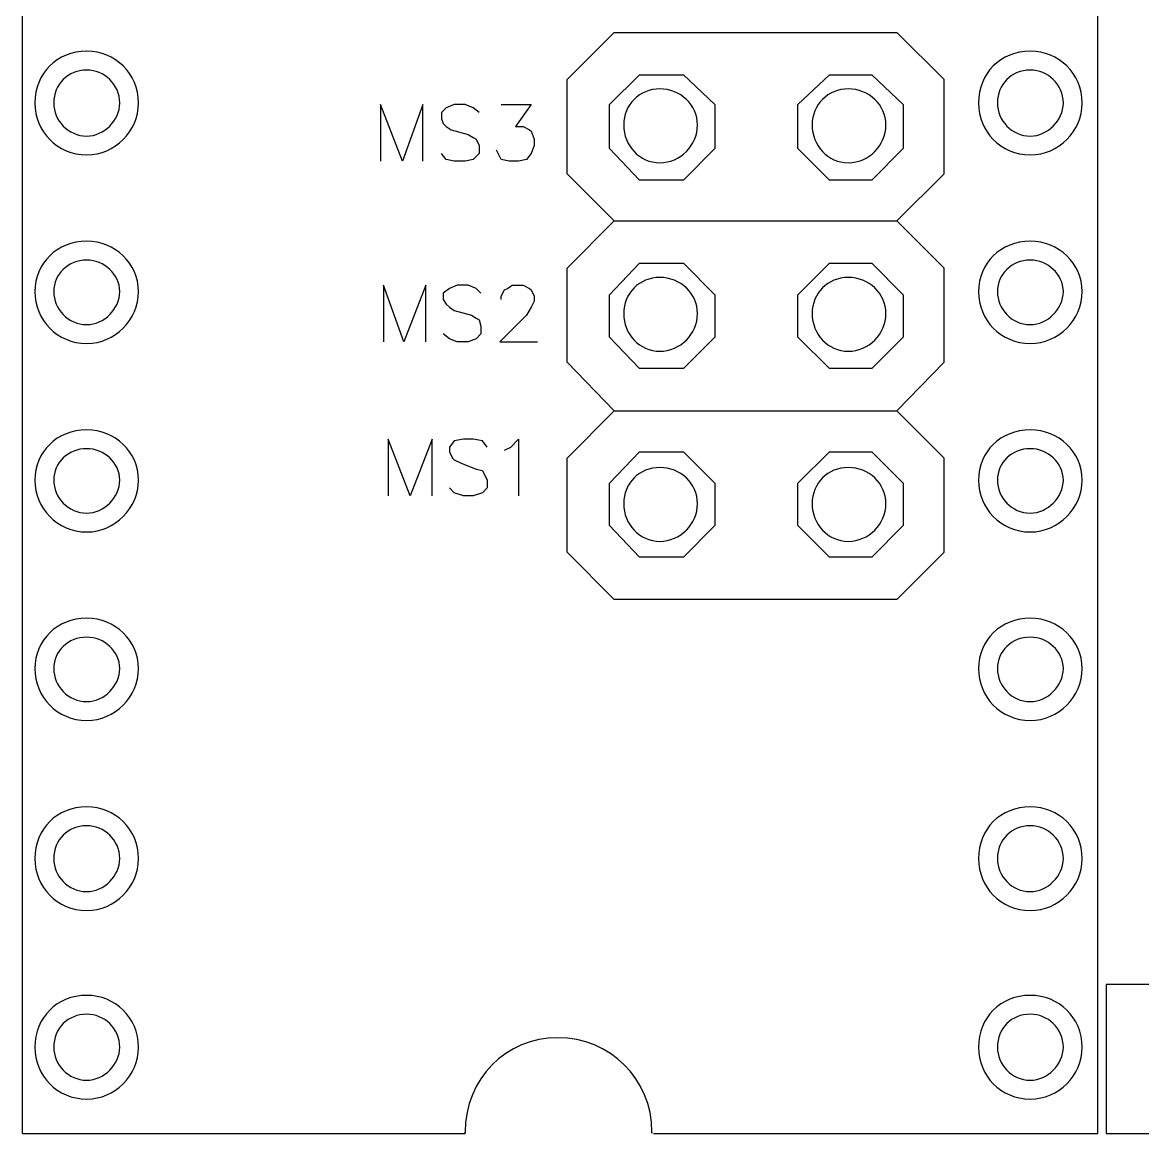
# Model space of a CAD drawing. Header units: inches. Extents: x 216.19 to 218.37, y 297.11 to 298.53.
# Drawn here: x 217.6018 to 217.8986, y 297.9389 to 298.2332 of the extents above; entities that cross this region are included whole.
import ezdxf

# ---------------------------------------------------------------- set-up
doc = ezdxf.new("R2010")
doc.units = ezdxf.units.IN
doc.layers.get('0').update_dxf_attribs({"linetype": 'CONTINUOUS'})
doc.layers.add('x3v1_1_wiring_diagram', color=7, linetype='CONTINUOUS')

# ---------------------------------------------------------------- blocks, each defined once
blk = doc.blocks.new('Azteeg')
at = {"layer": 'x3v1_1_wiring_diagram', "color": 7}
for points in [[(1.40874, 0.83044), (1.40874, 1.22568)], [(1.69374, 0.83044), (1.69374, 1.22568)], [(1.56559, 1.07216), (1.55311, 1.08464), (1.55311, 1.10961), (1.56559, 1.12209), (1.64048, 1.12209)], [(1.65297, 1.10961), (1.64048, 1.12209)], [(1.5839, 1.11085), (1.59222, 1.10295), (1.59222, 1.0913), (1.5839, 1.08298), (1.57225, 1.08298), (1.56435, 1.0913), (1.56435, 1.10295), (1.57225, 1.11085), (1.5839, 1.11085), (1.5839, 1.11085)], [(1.5839, 1.11085), (1.59222, 1.10295), (1.59222, 1.0913), (1.5839, 1.08298), (1.57225, 1.08298), (1.56435, 1.0913), (1.56435, 1.10295), (1.57225, 1.11085), (1.5839, 1.11085), (1.5839, 1.11085)], [(1.63383, 1.11085), (1.64215, 1.10295), (1.64215, 1.0913), (1.63383, 1.08298), (1.62259, 1.08298), (1.61427, 1.0913), (1.61427, 1.10295), (1.62259, 1.11085), (1.63383, 1.11085), (1.63383, 1.11085)], [(1.63383, 1.11085), (1.64215, 1.10295), (1.64215, 1.0913), (1.63383, 1.08298), (1.62259, 1.08298), (1.61427, 1.0913), (1.61427, 1.10295), (1.62259, 1.11085), (1.63383, 1.11085), (1.63383, 1.11085)], [(1.65297, 1.08464), (1.65297, 1.10961)], [(1.43953, 1.10336), (1.43953, 1.10336), (1.43953, 1.10336)], [(1.43953, 1.10336), (1.43953, 1.10336), (1.43953, 1.10336)], [(1.51484, 1.08797), (1.51484, 1.10295), (1.50943, 1.08797), (1.5036, 1.10295), (1.5036, 1.08797)], [(1.52982, 1.10087), (1.52815, 1.10212), (1.52607, 1.10295), (1.52316, 1.10295), (1.52108, 1.10212), (1.51983, 1.10087), (1.51983, 1.09921), (1.52025, 1.09796), (1.52108, 1.09712), (1.52233, 1.09629), (1.5269, 1.09504), (1.52815, 1.09421), (1.52898, 1.0938), (1.52982, 1.09213), (1.52982, 1.09005), (1.52815, 1.08839), (1.52607, 1.08797), (1.52316, 1.08797), (1.52108, 1.08839), (1.51983, 1.09005)], [(1.53564, 1.10295), (1.54354, 1.10295), (1.53938, 1.09712), (1.54147, 1.09712), (1.54313, 1.09629), (1.54354, 1.09588), (1.54438, 1.0938), (1.54438, 1.09213), (1.54354, 1.09005), (1.5423, 1.08839), (1.54022, 1.08797), (1.53772, 1.08797), (1.53564, 1.08839), (1.53439, 1.09088)], [(1.68958, 1.10336), (1.68958, 1.10336), (1.68958, 1.10336)], [(1.68958, 1.10336), (1.68958, 1.10336), (1.68958, 1.10336)], [(1.64048, 1.07216), (1.65297, 1.08464)], [(1.64048, 0.97189), (1.56559, 0.97189), (1.55311, 0.98438), (1.55311, 1.00934), (1.56559, 1.02182), (1.55311, 1.03472), (1.55311, 1.05968), (1.56559, 1.07216)], [(1.56559, 1.07216), (1.64048, 1.07216)], [(1.65297, 1.05968), (1.64048, 1.07216)], [(1.5839, 1.06093), (1.59222, 1.05261), (1.59222, 1.04137), (1.5839, 1.03305), (1.57225, 1.03305), (1.56435, 1.04137), (1.56435, 1.05261), (1.57225, 1.06093), (1.5839, 1.06093), (1.5839, 1.06093)], [(1.5839, 1.06093), (1.59222, 1.05261), (1.59222, 1.04137), (1.5839, 1.03305), (1.57225, 1.03305), (1.56435, 1.04137), (1.56435, 1.05261), (1.57225, 1.06093), (1.5839, 1.06093), (1.5839, 1.06093)], [(1.63383, 1.06093), (1.64215, 1.05261), (1.64215, 1.04137), (1.63383, 1.03305), (1.62259, 1.03305), (1.61427, 1.04137), (1.61427, 1.05261), (1.62259, 1.06093), (1.63383, 1.06093), (1.63383, 1.06093)], [(1.63383, 1.06093), (1.64215, 1.05261), (1.64215, 1.04137), (1.63383, 1.03305), (1.62259, 1.03305), (1.61427, 1.04137), (1.61427, 1.05261), (1.62259, 1.06093), (1.63383, 1.06093), (1.63383, 1.06093)], [(1.65297, 1.03472), (1.65297, 1.05968)], [(1.51567, 1.04013), (1.51567, 1.0551), (1.50984, 1.04013), (1.50444, 1.0551), (1.50444, 1.04013)], [(1.53023, 1.05302), (1.52898, 1.05427), (1.5269, 1.0551), (1.52399, 1.0551), (1.52191, 1.05427), (1.52025, 1.05302), (1.52025, 1.05136), (1.52108, 1.05011), (1.52191, 1.04928), (1.52316, 1.04845), (1.52774, 1.0472), (1.52898, 1.04637), (1.52982, 1.04595), (1.53023, 1.04429), (1.53023, 1.04221), (1.52898, 1.04096), (1.5269, 1.04013), (1.52399, 1.04013), (1.52191, 1.04096), (1.52025, 1.04221)], [(1.53564, 1.05136), (1.53564, 1.05219), (1.53647, 1.05386), (1.5373, 1.05427), (1.53855, 1.0551), (1.54147, 1.0551), (1.54313, 1.05427), (1.54354, 1.05386), (1.54438, 1.05219), (1.54438, 1.05094), (1.54354, 1.04928), (1.5423, 1.0472), (1.53522, 1.04013), (1.54521, 1.04013)], [(1.43953, 1.05344), (1.43953, 1.05344), (1.43953, 1.05344)], [(1.43953, 1.05344), (1.43953, 1.05344), (1.43953, 1.05344)], [(1.68958, 1.05344), (1.68958, 1.05344), (1.68958, 1.05344)], [(1.68958, 1.05344), (1.68958, 1.05344), (1.68958, 1.05344)], [(1.65297, 1.00934), (1.64048, 1.02182), (1.65297, 1.03472)], [(1.56559, 1.02182), (1.64048, 1.02182)], [(1.51733, 0.99935), (1.51733, 1.01433), (1.51151, 0.99935), (1.50568, 1.01433), (1.50568, 0.99935)], [(1.53189, 1.01225), (1.53065, 1.01391), (1.52815, 1.01433), (1.52565, 1.01433), (1.52316, 1.01391), (1.52191, 1.01225), (1.52191, 1.011), (1.52274, 1.00934), (1.52316, 1.00892), (1.52482, 1.00809), (1.52898, 1.00643), (1.53065, 1.00601), (1.53189, 1.00351), (1.53189, 1.00143), (1.53065, 1.00018), (1.52815, 0.99935), (1.52565, 0.99935), (1.52316, 1.00018), (1.52191, 1.00143)], [(1.53647, 1.01142), (1.53814, 1.01225), (1.54022, 1.01433), (1.54022, 0.99935)], [(1.5839, 1.011), (1.59222, 1.00268), (1.59222, 0.99145), (1.5839, 0.98313), (1.57225, 0.98313), (1.56435, 0.99145), (1.56435, 1.00268), (1.57225, 1.011), (1.5839, 1.011), (1.5839, 1.011)], [(1.5839, 1.011), (1.59222, 1.00268), (1.59222, 0.99145), (1.5839, 0.98313), (1.57225, 0.98313), (1.56435, 0.99145), (1.56435, 1.00268), (1.57225, 1.011), (1.5839, 1.011), (1.5839, 1.011)], [(1.63383, 1.011), (1.64215, 1.00268), (1.64215, 0.99145), (1.63383, 0.98313), (1.62259, 0.98313), (1.61427, 0.99145), (1.61427, 1.00268), (1.62259, 1.011), (1.63383, 1.011), (1.63383, 1.011)], [(1.63383, 1.011), (1.64215, 1.00268), (1.64215, 0.99145), (1.63383, 0.98313), (1.62259, 0.98313), (1.61427, 0.99145), (1.61427, 1.00268), (1.62259, 1.011), (1.63383, 1.011), (1.63383, 1.011)], [(1.65297, 0.98438), (1.65297, 1.00934)], [(1.43953, 1.00351), (1.43953, 1.00351), (1.43953, 1.00351)], [(1.43953, 1.00351), (1.43953, 1.00351), (1.43953, 1.00351)], [(1.68958, 1.00351), (1.68958, 1.00351), (1.68958, 1.00351)], [(1.68958, 1.00351), (1.68958, 1.00351), (1.68958, 1.00351)], [(1.64048, 0.97189), (1.65297, 0.98438)], [(1.43953, 0.95359), (1.43953, 0.95359), (1.43953, 0.95359)], [(1.43953, 0.95359), (1.43953, 0.95359), (1.43953, 0.95359)], [(1.68958, 0.95359), (1.68958, 0.95359), (1.68958, 0.95359)], [(1.68958, 0.95359), (1.68958, 0.95359), (1.68958, 0.95359)], [(1.43953, 0.90325), (1.43953, 0.90325), (1.43953, 0.90325)], [(1.43953, 0.90325), (1.43953, 0.90325), (1.43953, 0.90325)], [(1.68958, 0.90325), (1.68958, 0.90325), (1.68958, 0.90325)], [(1.68958, 0.90325), (1.68958, 0.90325), (1.68958, 0.90325)], [(1.69597, 0.83044), (1.70785, 0.83044), (1.70785, 0.8699), (1.69597, 0.8699), (1.69597, 0.83044), (1.69597, 0.83044)], [(1.43953, 0.85332), (1.43953, 0.85332), (1.43953, 0.85332)], [(1.43953, 0.85332), (1.43953, 0.85332), (1.43953, 0.85332)], [(1.68958, 0.85332), (1.68958, 0.85332), (1.68958, 0.85332)], [(1.68958, 0.85332), (1.68958, 0.85332), (1.68958, 0.85332)], [(1.40874, 0.83044), (1.52607, 0.83044)], [(1.576, 0.83044), (1.69374, 0.83044)]]:
    blk.add_lwpolyline(points, dxfattribs=at)
at = {"layer": 'x3v1_1_wiring_diagram', "color": 1}
for points in [[(1.43454, 1.10336), (1.43454, 1.10336)], [(1.43454, 1.10336), (1.43454, 1.10336)], [(1.68459, 1.10336), (1.68459, 1.10336)], [(1.68459, 1.10336), (1.68459, 1.10336)], [(1.58765, 1.09754), (1.58765, 1.09754)], [(1.58765, 1.09754), (1.58765, 1.09754)], [(1.63757, 1.09754), (1.63757, 1.09754)], [(1.63757, 1.09754), (1.63757, 1.09754)], [(1.43454, 1.05344), (1.43454, 1.05344)], [(1.43454, 1.05344), (1.43454, 1.05344)], [(1.68459, 1.05344), (1.68459, 1.05344)], [(1.68459, 1.05344), (1.68459, 1.05344)], [(1.58765, 1.04761), (1.58765, 1.04761)], [(1.58765, 1.04761), (1.58765, 1.04761)], [(1.63757, 1.04761), (1.63757, 1.04761)], [(1.63757, 1.04761), (1.63757, 1.04761)], [(1.43454, 1.00351), (1.43454, 1.00351)], [(1.43454, 1.00351), (1.43454, 1.00351)], [(1.68459, 1.00351), (1.68459, 1.00351)], [(1.68459, 1.00351), (1.68459, 1.00351)], [(1.58765, 0.99727), (1.58765, 0.99727)], [(1.58765, 0.99727), (1.58765, 0.99727)], [(1.63757, 0.99727), (1.63757, 0.99727)], [(1.63757, 0.99727), (1.63757, 0.99727)], [(1.43454, 0.95359), (1.43454, 0.95359)], [(1.43454, 0.95359), (1.43454, 0.95359)], [(1.68459, 0.95359), (1.68459, 0.95359)], [(1.68459, 0.95359), (1.68459, 0.95359)], [(1.43454, 0.90325), (1.43454, 0.90325)], [(1.43454, 0.90325), (1.43454, 0.90325)], [(1.68459, 0.90325), (1.68459, 0.90325)], [(1.68459, 0.90325), (1.68459, 0.90325)], [(1.43454, 0.85332), (1.43454, 0.85332)], [(1.43454, 0.85332), (1.43454, 0.85332)], [(1.68459, 0.85332), (1.68459, 0.85332)], [(1.68459, 0.85332), (1.68459, 0.85332)]]:
    blk.add_lwpolyline(points, dxfattribs=at)
at = {"layer": 'x3v1_1_wiring_diagram', "color": 7}
for points in [[(1.4258, 1.11709), (1.4179, 1.11709), (1.41207, 1.11127), (1.41207, 1.10336)], [(1.4258, 1.11709), (1.4179, 1.11709), (1.41207, 1.11127), (1.41207, 1.10336)], [(1.4258, 1.11709), (1.4179, 1.11709), (1.41207, 1.11127), (1.41207, 1.10336)], [(1.4258, 1.11709), (1.4179, 1.11709), (1.41207, 1.11127), (1.41207, 1.10336)], [(1.43953, 1.10336), (1.43953, 1.11127), (1.43329, 1.11709), (1.4258, 1.11709)], [(1.43953, 1.10336), (1.43953, 1.11127), (1.43329, 1.11709), (1.4258, 1.11709)], [(1.43953, 1.10336), (1.43953, 1.11127), (1.43329, 1.11709), (1.4258, 1.11709)], [(1.43953, 1.10336), (1.43953, 1.11127), (1.43329, 1.11709), (1.4258, 1.11709)], [(1.67585, 1.11709), (1.66794, 1.11709), (1.66212, 1.11127), (1.66212, 1.10336)], [(1.67585, 1.11709), (1.66794, 1.11709), (1.66212, 1.11127), (1.66212, 1.10336)], [(1.67585, 1.11709), (1.66794, 1.11709), (1.66212, 1.11127), (1.66212, 1.10336)], [(1.67585, 1.11709), (1.66794, 1.11709), (1.66212, 1.11127), (1.66212, 1.10336)], [(1.68958, 1.10336), (1.68958, 1.11127), (1.68334, 1.11709), (1.67585, 1.11709)], [(1.68958, 1.10336), (1.68958, 1.11127), (1.68334, 1.11709), (1.67585, 1.11709)], [(1.68958, 1.10336), (1.68958, 1.11127), (1.68334, 1.11709), (1.67585, 1.11709)], [(1.68958, 1.10336), (1.68958, 1.11127), (1.68334, 1.11709), (1.67585, 1.11709)], [(1.41207, 1.10336), (1.41207, 1.09588), (1.4179, 1.08963), (1.4258, 1.08963)], [(1.41207, 1.10336), (1.41207, 1.09588), (1.4179, 1.08963), (1.4258, 1.08963)], [(1.41207, 1.10336), (1.41207, 1.09588), (1.4179, 1.08963), (1.4258, 1.08963)], [(1.41207, 1.10336), (1.41207, 1.09588), (1.4179, 1.08963), (1.4258, 1.08963)], [(1.4258, 1.08963), (1.43329, 1.08963), (1.43953, 1.09588), (1.43953, 1.10336)], [(1.4258, 1.08963), (1.43329, 1.08963), (1.43953, 1.09588), (1.43953, 1.10336)], [(1.4258, 1.08963), (1.43329, 1.08963), (1.43953, 1.09588), (1.43953, 1.10336)], [(1.4258, 1.08963), (1.43329, 1.08963), (1.43953, 1.09588), (1.43953, 1.10336)], [(1.66212, 1.10336), (1.66212, 1.09588), (1.66794, 1.08963), (1.67585, 1.08963)], [(1.66212, 1.10336), (1.66212, 1.09588), (1.66794, 1.08963), (1.67585, 1.08963)], [(1.66212, 1.10336), (1.66212, 1.09588), (1.66794, 1.08963), (1.67585, 1.08963)], [(1.66212, 1.10336), (1.66212, 1.09588), (1.66794, 1.08963), (1.67585, 1.08963)], [(1.67585, 1.08963), (1.68334, 1.08963), (1.68958, 1.09588), (1.68958, 1.10336)], [(1.67585, 1.08963), (1.68334, 1.08963), (1.68958, 1.09588), (1.68958, 1.10336)], [(1.67585, 1.08963), (1.68334, 1.08963), (1.68958, 1.09588), (1.68958, 1.10336)], [(1.67585, 1.08963), (1.68334, 1.08963), (1.68958, 1.09588), (1.68958, 1.10336)], [(1.4258, 1.06675), (1.4179, 1.06675), (1.41207, 1.06093), (1.41207, 1.05344)], [(1.4258, 1.06675), (1.4179, 1.06675), (1.41207, 1.06093), (1.41207, 1.05344)], [(1.4258, 1.06675), (1.4179, 1.06675), (1.41207, 1.06093), (1.41207, 1.05344)], [(1.4258, 1.06675), (1.4179, 1.06675), (1.41207, 1.06093), (1.41207, 1.05344)], [(1.43953, 1.05344), (1.43953, 1.06093), (1.43329, 1.06675), (1.4258, 1.06675)], [(1.43953, 1.05344), (1.43953, 1.06093), (1.43329, 1.06675), (1.4258, 1.06675)], [(1.43953, 1.05344), (1.43953, 1.06093), (1.43329, 1.06675), (1.4258, 1.06675)], [(1.43953, 1.05344), (1.43953, 1.06093), (1.43329, 1.06675), (1.4258, 1.06675)], [(1.67585, 1.06675), (1.66794, 1.06675), (1.66212, 1.06093), (1.66212, 1.05344)], [(1.67585, 1.06675), (1.66794, 1.06675), (1.66212, 1.06093), (1.66212, 1.05344)], [(1.67585, 1.06675), (1.66794, 1.06675), (1.66212, 1.06093), (1.66212, 1.05344)], [(1.67585, 1.06675), (1.66794, 1.06675), (1.66212, 1.06093), (1.66212, 1.05344)], [(1.68958, 1.05344), (1.68958, 1.06093), (1.68334, 1.06675), (1.67585, 1.06675)], [(1.68958, 1.05344), (1.68958, 1.06093), (1.68334, 1.06675), (1.67585, 1.06675)], [(1.68958, 1.05344), (1.68958, 1.06093), (1.68334, 1.06675), (1.67585, 1.06675)], [(1.68958, 1.05344), (1.68958, 1.06093), (1.68334, 1.06675), (1.67585, 1.06675)], [(1.41207, 1.05344), (1.41207, 1.04595), (1.4179, 1.03971), (1.4258, 1.03971)], [(1.41207, 1.05344), (1.41207, 1.04595), (1.4179, 1.03971), (1.4258, 1.03971)], [(1.41207, 1.05344), (1.41207, 1.04595), (1.4179, 1.03971), (1.4258, 1.03971)], [(1.41207, 1.05344), (1.41207, 1.04595), (1.4179, 1.03971), (1.4258, 1.03971)], [(1.4258, 1.03971), (1.43329, 1.03971), (1.43953, 1.04595), (1.43953, 1.05344)], [(1.4258, 1.03971), (1.43329, 1.03971), (1.43953, 1.04595), (1.43953, 1.05344)], [(1.4258, 1.03971), (1.43329, 1.03971), (1.43953, 1.04595), (1.43953, 1.05344)], [(1.4258, 1.03971), (1.43329, 1.03971), (1.43953, 1.04595), (1.43953, 1.05344)], [(1.66212, 1.05344), (1.66212, 1.04595), (1.66794, 1.03971), (1.67585, 1.03971)], [(1.66212, 1.05344), (1.66212, 1.04595), (1.66794, 1.03971), (1.67585, 1.03971)], [(1.66212, 1.05344), (1.66212, 1.04595), (1.66794, 1.03971), (1.67585, 1.03971)], [(1.66212, 1.05344), (1.66212, 1.04595), (1.66794, 1.03971), (1.67585, 1.03971)], [(1.67585, 1.03971), (1.68334, 1.03971), (1.68958, 1.04595), (1.68958, 1.05344)], [(1.67585, 1.03971), (1.68334, 1.03971), (1.68958, 1.04595), (1.68958, 1.05344)], [(1.67585, 1.03971), (1.68334, 1.03971), (1.68958, 1.04595), (1.68958, 1.05344)], [(1.67585, 1.03971), (1.68334, 1.03971), (1.68958, 1.04595), (1.68958, 1.05344)], [(1.4258, 1.01683), (1.4179, 1.01683), (1.41207, 1.011), (1.41207, 1.00351)], [(1.4258, 1.01683), (1.4179, 1.01683), (1.41207, 1.011), (1.41207, 1.00351)], [(1.4258, 1.01683), (1.4179, 1.01683), (1.41207, 1.011), (1.41207, 1.00351)], [(1.4258, 1.01683), (1.4179, 1.01683), (1.41207, 1.011), (1.41207, 1.00351)], [(1.43953, 1.00351), (1.43953, 1.011), (1.43329, 1.01683), (1.4258, 1.01683)], [(1.43953, 1.00351), (1.43953, 1.011), (1.43329, 1.01683), (1.4258, 1.01683)], [(1.43953, 1.00351), (1.43953, 1.011), (1.43329, 1.01683), (1.4258, 1.01683)], [(1.43953, 1.00351), (1.43953, 1.011), (1.43329, 1.01683), (1.4258, 1.01683)], [(1.67585, 1.01683), (1.66794, 1.01683), (1.66212, 1.011), (1.66212, 1.00351)], [(1.67585, 1.01683), (1.66794, 1.01683), (1.66212, 1.011), (1.66212, 1.00351)], [(1.67585, 1.01683), (1.66794, 1.01683), (1.66212, 1.011), (1.66212, 1.00351)], [(1.67585, 1.01683), (1.66794, 1.01683), (1.66212, 1.011), (1.66212, 1.00351)], [(1.68958, 1.00351), (1.68958, 1.011), (1.68334, 1.01683), (1.67585, 1.01683)], [(1.68958, 1.00351), (1.68958, 1.011), (1.68334, 1.01683), (1.67585, 1.01683)], [(1.68958, 1.00351), (1.68958, 1.011), (1.68334, 1.01683), (1.67585, 1.01683)], [(1.68958, 1.00351), (1.68958, 1.011), (1.68334, 1.01683), (1.67585, 1.01683)], [(1.41207, 1.00351), (1.41207, 0.99602), (1.4179, 0.98978), (1.4258, 0.98978)], [(1.41207, 1.00351), (1.41207, 0.99602), (1.4179, 0.98978), (1.4258, 0.98978)], [(1.41207, 1.00351), (1.41207, 0.99602), (1.4179, 0.98978), (1.4258, 0.98978)], [(1.41207, 1.00351), (1.41207, 0.99602), (1.4179, 0.98978), (1.4258, 0.98978)], [(1.4258, 0.98978), (1.43329, 0.98978), (1.43953, 0.99602), (1.43953, 1.00351)], [(1.4258, 0.98978), (1.43329, 0.98978), (1.43953, 0.99602), (1.43953, 1.00351)], [(1.4258, 0.98978), (1.43329, 0.98978), (1.43953, 0.99602), (1.43953, 1.00351)], [(1.4258, 0.98978), (1.43329, 0.98978), (1.43953, 0.99602), (1.43953, 1.00351)], [(1.66212, 1.00351), (1.66212, 0.99602), (1.66794, 0.98978), (1.67585, 0.98978)], [(1.66212, 1.00351), (1.66212, 0.99602), (1.66794, 0.98978), (1.67585, 0.98978)], [(1.66212, 1.00351), (1.66212, 0.99602), (1.66794, 0.98978), (1.67585, 0.98978)], [(1.66212, 1.00351), (1.66212, 0.99602), (1.66794, 0.98978), (1.67585, 0.98978)], [(1.67585, 0.98978), (1.68334, 0.98978), (1.68958, 0.99602), (1.68958, 1.00351)], [(1.67585, 0.98978), (1.68334, 0.98978), (1.68958, 0.99602), (1.68958, 1.00351)], [(1.67585, 0.98978), (1.68334, 0.98978), (1.68958, 0.99602), (1.68958, 1.00351)], [(1.67585, 0.98978), (1.68334, 0.98978), (1.68958, 0.99602), (1.68958, 1.00351)], [(1.4258, 0.9669), (1.4179, 0.9669), (1.41207, 0.96108), (1.41207, 0.95359)], [(1.4258, 0.9669), (1.4179, 0.9669), (1.41207, 0.96108), (1.41207, 0.95359)], [(1.4258, 0.9669), (1.4179, 0.9669), (1.41207, 0.96108), (1.41207, 0.95359)], [(1.4258, 0.9669), (1.4179, 0.9669), (1.41207, 0.96108), (1.41207, 0.95359)], [(1.43953, 0.95359), (1.43953, 0.96108), (1.43329, 0.9669), (1.4258, 0.9669)], [(1.43953, 0.95359), (1.43953, 0.96108), (1.43329, 0.9669), (1.4258, 0.9669)], [(1.43953, 0.95359), (1.43953, 0.96108), (1.43329, 0.9669), (1.4258, 0.9669)], [(1.43953, 0.95359), (1.43953, 0.96108), (1.43329, 0.9669), (1.4258, 0.9669)], [(1.67585, 0.9669), (1.66794, 0.9669), (1.66212, 0.96108), (1.66212, 0.95359)], [(1.67585, 0.9669), (1.66794, 0.9669), (1.66212, 0.96108), (1.66212, 0.95359)], [(1.67585, 0.9669), (1.66794, 0.9669), (1.66212, 0.96108), (1.66212, 0.95359)], [(1.67585, 0.9669), (1.66794, 0.9669), (1.66212, 0.96108), (1.66212, 0.95359)], [(1.68958, 0.95359), (1.68958, 0.96108), (1.68334, 0.9669), (1.67585, 0.9669)], [(1.68958, 0.95359), (1.68958, 0.96108), (1.68334, 0.9669), (1.67585, 0.9669)], [(1.68958, 0.95359), (1.68958, 0.96108), (1.68334, 0.9669), (1.67585, 0.9669)], [(1.68958, 0.95359), (1.68958, 0.96108), (1.68334, 0.9669), (1.67585, 0.9669)], [(1.41207, 0.95359), (1.41207, 0.9461), (1.4179, 0.93986), (1.4258, 0.93986)], [(1.41207, 0.95359), (1.41207, 0.9461), (1.4179, 0.93986), (1.4258, 0.93986)], [(1.41207, 0.95359), (1.41207, 0.9461), (1.4179, 0.93986), (1.4258, 0.93986)], [(1.41207, 0.95359), (1.41207, 0.9461), (1.4179, 0.93986), (1.4258, 0.93986)], [(1.4258, 0.93986), (1.43329, 0.93986), (1.43953, 0.9461), (1.43953, 0.95359)], [(1.4258, 0.93986), (1.43329, 0.93986), (1.43953, 0.9461), (1.43953, 0.95359)], [(1.4258, 0.93986), (1.43329, 0.93986), (1.43953, 0.9461), (1.43953, 0.95359)], [(1.4258, 0.93986), (1.43329, 0.93986), (1.43953, 0.9461), (1.43953, 0.95359)], [(1.66212, 0.95359), (1.66212, 0.9461), (1.66794, 0.93986), (1.67585, 0.93986)], [(1.66212, 0.95359), (1.66212, 0.9461), (1.66794, 0.93986), (1.67585, 0.93986)], [(1.66212, 0.95359), (1.66212, 0.9461), (1.66794, 0.93986), (1.67585, 0.93986)], [(1.66212, 0.95359), (1.66212, 0.9461), (1.66794, 0.93986), (1.67585, 0.93986)], [(1.67585, 0.93986), (1.68334, 0.93986), (1.68958, 0.9461), (1.68958, 0.95359)], [(1.67585, 0.93986), (1.68334, 0.93986), (1.68958, 0.9461), (1.68958, 0.95359)], [(1.67585, 0.93986), (1.68334, 0.93986), (1.68958, 0.9461), (1.68958, 0.95359)], [(1.67585, 0.93986), (1.68334, 0.93986), (1.68958, 0.9461), (1.68958, 0.95359)], [(1.4258, 0.91698), (1.4179, 0.91698), (1.41207, 0.91115), (1.41207, 0.90325)], [(1.4258, 0.91698), (1.4179, 0.91698), (1.41207, 0.91115), (1.41207, 0.90325)], [(1.4258, 0.91698), (1.4179, 0.91698), (1.41207, 0.91115), (1.41207, 0.90325)], [(1.4258, 0.91698), (1.4179, 0.91698), (1.41207, 0.91115), (1.41207, 0.90325)], [(1.43953, 0.90325), (1.43953, 0.91115), (1.43329, 0.91698), (1.4258, 0.91698)], [(1.43953, 0.90325), (1.43953, 0.91115), (1.43329, 0.91698), (1.4258, 0.91698)], [(1.43953, 0.90325), (1.43953, 0.91115), (1.43329, 0.91698), (1.4258, 0.91698)], [(1.43953, 0.90325), (1.43953, 0.91115), (1.43329, 0.91698), (1.4258, 0.91698)], [(1.67585, 0.91698), (1.66794, 0.91698), (1.66212, 0.91115), (1.66212, 0.90325)], [(1.67585, 0.91698), (1.66794, 0.91698), (1.66212, 0.91115), (1.66212, 0.90325)], [(1.67585, 0.91698), (1.66794, 0.91698), (1.66212, 0.91115), (1.66212, 0.90325)], [(1.67585, 0.91698), (1.66794, 0.91698), (1.66212, 0.91115), (1.66212, 0.90325)], [(1.68958, 0.90325), (1.68958, 0.91115), (1.68334, 0.91698), (1.67585, 0.91698)], [(1.68958, 0.90325), (1.68958, 0.91115), (1.68334, 0.91698), (1.67585, 0.91698)], [(1.68958, 0.90325), (1.68958, 0.91115), (1.68334, 0.91698), (1.67585, 0.91698)], [(1.68958, 0.90325), (1.68958, 0.91115), (1.68334, 0.91698), (1.67585, 0.91698)], [(1.41207, 0.90325), (1.41207, 0.89576), (1.4179, 0.88952), (1.4258, 0.88952)], [(1.41207, 0.90325), (1.41207, 0.89576), (1.4179, 0.88952), (1.4258, 0.88952)], [(1.41207, 0.90325), (1.41207, 0.89576), (1.4179, 0.88952), (1.4258, 0.88952)], [(1.41207, 0.90325), (1.41207, 0.89576), (1.4179, 0.88952), (1.4258, 0.88952)], [(1.4258, 0.88952), (1.43329, 0.88952), (1.43953, 0.89576), (1.43953, 0.90325)], [(1.4258, 0.88952), (1.43329, 0.88952), (1.43953, 0.89576), (1.43953, 0.90325)], [(1.4258, 0.88952), (1.43329, 0.88952), (1.43953, 0.89576), (1.43953, 0.90325)], [(1.4258, 0.88952), (1.43329, 0.88952), (1.43953, 0.89576), (1.43953, 0.90325)], [(1.66212, 0.90325), (1.66212, 0.89576), (1.66794, 0.88952), (1.67585, 0.88952)], [(1.66212, 0.90325), (1.66212, 0.89576), (1.66794, 0.88952), (1.67585, 0.88952)], [(1.66212, 0.90325), (1.66212, 0.89576), (1.66794, 0.88952), (1.67585, 0.88952)], [(1.66212, 0.90325), (1.66212, 0.89576), (1.66794, 0.88952), (1.67585, 0.88952)], [(1.67585, 0.88952), (1.68334, 0.88952), (1.68958, 0.89576), (1.68958, 0.90325)], [(1.67585, 0.88952), (1.68334, 0.88952), (1.68958, 0.89576), (1.68958, 0.90325)], [(1.67585, 0.88952), (1.68334, 0.88952), (1.68958, 0.89576), (1.68958, 0.90325)], [(1.67585, 0.88952), (1.68334, 0.88952), (1.68958, 0.89576), (1.68958, 0.90325)], [(1.4258, 0.86705), (1.4179, 0.86705), (1.41207, 0.86122), (1.41207, 0.85332)], [(1.4258, 0.86705), (1.4179, 0.86705), (1.41207, 0.86122), (1.41207, 0.85332)], [(1.4258, 0.86705), (1.4179, 0.86705), (1.41207, 0.86122), (1.41207, 0.85332)], [(1.4258, 0.86705), (1.4179, 0.86705), (1.41207, 0.86122), (1.41207, 0.85332)], [(1.43953, 0.85332), (1.43953, 0.86122), (1.43329, 0.86705), (1.4258, 0.86705)], [(1.43953, 0.85332), (1.43953, 0.86122), (1.43329, 0.86705), (1.4258, 0.86705)], [(1.43953, 0.85332), (1.43953, 0.86122), (1.43329, 0.86705), (1.4258, 0.86705)], [(1.43953, 0.85332), (1.43953, 0.86122), (1.43329, 0.86705), (1.4258, 0.86705)], [(1.67585, 0.86705), (1.66794, 0.86705), (1.66212, 0.86122), (1.66212, 0.85332)], [(1.67585, 0.86705), (1.66794, 0.86705), (1.66212, 0.86122), (1.66212, 0.85332)], [(1.67585, 0.86705), (1.66794, 0.86705), (1.66212, 0.86122), (1.66212, 0.85332)], [(1.67585, 0.86705), (1.66794, 0.86705), (1.66212, 0.86122), (1.66212, 0.85332)], [(1.68958, 0.85332), (1.68958, 0.86122), (1.68334, 0.86705), (1.67585, 0.86705)], [(1.68958, 0.85332), (1.68958, 0.86122), (1.68334, 0.86705), (1.67585, 0.86705)], [(1.68958, 0.85332), (1.68958, 0.86122), (1.68334, 0.86705), (1.67585, 0.86705)], [(1.68958, 0.85332), (1.68958, 0.86122), (1.68334, 0.86705), (1.67585, 0.86705)], [(1.55062, 0.85582), (1.53689, 0.85582), (1.52607, 0.845), (1.52607, 0.83085)], [(1.57558, 0.83085), (1.57558, 0.845), (1.56435, 0.85582), (1.55062, 0.85582)], [(1.41207, 0.85332), (1.41207, 0.84583), (1.4179, 0.83959), (1.4258, 0.83959)], [(1.41207, 0.85332), (1.41207, 0.84583), (1.4179, 0.83959), (1.4258, 0.83959)], [(1.41207, 0.85332), (1.41207, 0.84583), (1.4179, 0.83959), (1.4258, 0.83959)], [(1.41207, 0.85332), (1.41207, 0.84583), (1.4179, 0.83959), (1.4258, 0.83959)], [(1.4258, 0.83959), (1.43329, 0.83959), (1.43953, 0.84583), (1.43953, 0.85332)], [(1.4258, 0.83959), (1.43329, 0.83959), (1.43953, 0.84583), (1.43953, 0.85332)], [(1.4258, 0.83959), (1.43329, 0.83959), (1.43953, 0.84583), (1.43953, 0.85332)], [(1.4258, 0.83959), (1.43329, 0.83959), (1.43953, 0.84583), (1.43953, 0.85332)], [(1.66212, 0.85332), (1.66212, 0.84583), (1.66794, 0.83959), (1.67585, 0.83959)], [(1.66212, 0.85332), (1.66212, 0.84583), (1.66794, 0.83959), (1.67585, 0.83959)], [(1.66212, 0.85332), (1.66212, 0.84583), (1.66794, 0.83959), (1.67585, 0.83959)], [(1.66212, 0.85332), (1.66212, 0.84583), (1.66794, 0.83959), (1.67585, 0.83959)], [(1.67585, 0.83959), (1.68334, 0.83959), (1.68958, 0.84583), (1.68958, 0.85332)], [(1.67585, 0.83959), (1.68334, 0.83959), (1.68958, 0.84583), (1.68958, 0.85332)], [(1.67585, 0.83959), (1.68334, 0.83959), (1.68958, 0.84583), (1.68958, 0.85332)], [(1.67585, 0.83959), (1.68334, 0.83959), (1.68958, 0.84583), (1.68958, 0.85332)], [(1.52607, 0.83085), (1.52607, 0.83044), (1.52607, 0.83044), (1.52607, 0.83085)], [(1.57558, 0.83085), (1.57558, 0.83044), (1.57558, 0.83044), (1.57558, 0.83085)]]:
    blk.add_open_spline(points, degree=3, dxfattribs=at)
at = {"layer": 'x3v1_1_wiring_diagram', "color": 1}
for points in [[(1.4258, 1.1121), (1.42081, 1.1121), (1.41706, 1.10836), (1.41706, 1.10336)], [(1.4258, 1.1121), (1.42081, 1.1121), (1.41706, 1.10836), (1.41706, 1.10336)], [(1.43454, 1.10336), (1.43454, 1.10836), (1.43038, 1.1121), (1.4258, 1.1121)], [(1.43454, 1.10336), (1.43454, 1.10836), (1.43038, 1.1121), (1.4258, 1.1121)], [(1.67585, 1.1121), (1.67086, 1.1121), (1.66711, 1.10836), (1.66711, 1.10336)], [(1.67585, 1.1121), (1.67086, 1.1121), (1.66711, 1.10836), (1.66711, 1.10336)], [(1.68459, 1.10336), (1.68459, 1.10836), (1.68042, 1.1121), (1.67585, 1.1121)], [(1.68459, 1.10336), (1.68459, 1.10836), (1.68042, 1.1121), (1.67585, 1.1121)], [(1.57766, 1.10711), (1.57225, 1.10711), (1.56809, 1.10295), (1.56809, 1.09754)], [(1.57766, 1.10711), (1.57225, 1.10711), (1.56809, 1.10295), (1.56809, 1.09754)], [(1.58765, 1.09754), (1.58765, 1.10295), (1.58307, 1.10711), (1.57766, 1.10711)], [(1.58765, 1.09754), (1.58765, 1.10295), (1.58307, 1.10711), (1.57766, 1.10711)], [(1.62759, 1.10711), (1.62218, 1.10711), (1.61802, 1.10295), (1.61802, 1.09754)], [(1.62759, 1.10711), (1.62218, 1.10711), (1.61802, 1.10295), (1.61802, 1.09754)], [(1.63757, 1.09754), (1.63757, 1.10295), (1.63299, 1.10711), (1.62759, 1.10711)], [(1.63757, 1.09754), (1.63757, 1.10295), (1.63299, 1.10711), (1.62759, 1.10711)], [(1.41706, 1.10336), (1.41706, 1.09879), (1.42081, 1.09463), (1.4258, 1.09463)], [(1.41706, 1.10336), (1.41706, 1.09879), (1.42081, 1.09463), (1.4258, 1.09463)], [(1.4258, 1.09463), (1.43038, 1.09463), (1.43454, 1.09879), (1.43454, 1.10336)], [(1.4258, 1.09463), (1.43038, 1.09463), (1.43454, 1.09879), (1.43454, 1.10336)], [(1.66711, 1.10336), (1.66711, 1.09879), (1.67086, 1.09463), (1.67585, 1.09463)], [(1.66711, 1.10336), (1.66711, 1.09879), (1.67086, 1.09463), (1.67585, 1.09463)], [(1.67585, 1.09463), (1.68042, 1.09463), (1.68459, 1.09879), (1.68459, 1.10336)], [(1.67585, 1.09463), (1.68042, 1.09463), (1.68459, 1.09879), (1.68459, 1.10336)], [(1.56809, 1.09754), (1.56809, 1.09213), (1.57225, 1.08756), (1.57766, 1.08756)], [(1.56809, 1.09754), (1.56809, 1.09213), (1.57225, 1.08756), (1.57766, 1.08756)], [(1.57766, 1.08756), (1.58307, 1.08756), (1.58765, 1.09213), (1.58765, 1.09754)], [(1.57766, 1.08756), (1.58307, 1.08756), (1.58765, 1.09213), (1.58765, 1.09754)], [(1.61802, 1.09754), (1.61802, 1.09213), (1.62218, 1.08756), (1.62759, 1.08756)], [(1.61802, 1.09754), (1.61802, 1.09213), (1.62218, 1.08756), (1.62759, 1.08756)], [(1.62759, 1.08756), (1.63299, 1.08756), (1.63757, 1.09213), (1.63757, 1.09754)], [(1.62759, 1.08756), (1.63299, 1.08756), (1.63757, 1.09213), (1.63757, 1.09754)], [(1.4258, 1.06176), (1.42081, 1.06176), (1.41706, 1.05802), (1.41706, 1.05344)], [(1.4258, 1.06176), (1.42081, 1.06176), (1.41706, 1.05802), (1.41706, 1.05344)], [(1.43454, 1.05344), (1.43454, 1.05802), (1.43038, 1.06176), (1.4258, 1.06176)], [(1.43454, 1.05344), (1.43454, 1.05802), (1.43038, 1.06176), (1.4258, 1.06176)], [(1.67585, 1.06176), (1.67086, 1.06176), (1.66711, 1.05802), (1.66711, 1.05344)], [(1.67585, 1.06176), (1.67086, 1.06176), (1.66711, 1.05802), (1.66711, 1.05344)], [(1.68459, 1.05344), (1.68459, 1.05802), (1.68042, 1.06176), (1.67585, 1.06176)], [(1.68459, 1.05344), (1.68459, 1.05802), (1.68042, 1.06176), (1.67585, 1.06176)], [(1.57766, 1.05718), (1.57225, 1.05718), (1.56809, 1.05302), (1.56809, 1.04761)], [(1.57766, 1.05718), (1.57225, 1.05718), (1.56809, 1.05302), (1.56809, 1.04761)], [(1.58765, 1.04761), (1.58765, 1.05302), (1.58307, 1.05718), (1.57766, 1.05718)], [(1.58765, 1.04761), (1.58765, 1.05302), (1.58307, 1.05718), (1.57766, 1.05718)], [(1.62759, 1.05718), (1.62218, 1.05718), (1.61802, 1.05302), (1.61802, 1.04761)], [(1.62759, 1.05718), (1.62218, 1.05718), (1.61802, 1.05302), (1.61802, 1.04761)], [(1.63757, 1.04761), (1.63757, 1.05302), (1.63299, 1.05718), (1.62759, 1.05718)], [(1.63757, 1.04761), (1.63757, 1.05302), (1.63299, 1.05718), (1.62759, 1.05718)], [(1.41706, 1.05344), (1.41706, 1.04886), (1.42081, 1.0447), (1.4258, 1.0447)], [(1.41706, 1.05344), (1.41706, 1.04886), (1.42081, 1.0447), (1.4258, 1.0447)], [(1.4258, 1.0447), (1.43038, 1.0447), (1.43454, 1.04886), (1.43454, 1.05344)], [(1.4258, 1.0447), (1.43038, 1.0447), (1.43454, 1.04886), (1.43454, 1.05344)], [(1.66711, 1.05344), (1.66711, 1.04886), (1.67086, 1.0447), (1.67585, 1.0447)], [(1.66711, 1.05344), (1.66711, 1.04886), (1.67086, 1.0447), (1.67585, 1.0447)], [(1.67585, 1.0447), (1.68042, 1.0447), (1.68459, 1.04886), (1.68459, 1.05344)], [(1.67585, 1.0447), (1.68042, 1.0447), (1.68459, 1.04886), (1.68459, 1.05344)], [(1.56809, 1.04761), (1.56809, 1.04221), (1.57225, 1.03763), (1.57766, 1.03763)], [(1.56809, 1.04761), (1.56809, 1.04221), (1.57225, 1.03763), (1.57766, 1.03763)], [(1.57766, 1.03763), (1.58307, 1.03763), (1.58765, 1.04221), (1.58765, 1.04761)], [(1.57766, 1.03763), (1.58307, 1.03763), (1.58765, 1.04221), (1.58765, 1.04761)], [(1.61802, 1.04761), (1.61802, 1.04221), (1.62218, 1.03763), (1.62759, 1.03763)], [(1.61802, 1.04761), (1.61802, 1.04221), (1.62218, 1.03763), (1.62759, 1.03763)], [(1.62759, 1.03763), (1.63299, 1.03763), (1.63757, 1.04221), (1.63757, 1.04761)], [(1.62759, 1.03763), (1.63299, 1.03763), (1.63757, 1.04221), (1.63757, 1.04761)], [(1.4258, 1.01183), (1.42081, 1.01183), (1.41706, 1.00809), (1.41706, 1.00351)], [(1.4258, 1.01183), (1.42081, 1.01183), (1.41706, 1.00809), (1.41706, 1.00351)], [(1.43454, 1.00351), (1.43454, 1.00809), (1.43038, 1.01183), (1.4258, 1.01183)], [(1.43454, 1.00351), (1.43454, 1.00809), (1.43038, 1.01183), (1.4258, 1.01183)], [(1.67585, 1.01183), (1.67086, 1.01183), (1.66711, 1.00809), (1.66711, 1.00351)], [(1.67585, 1.01183), (1.67086, 1.01183), (1.66711, 1.00809), (1.66711, 1.00351)], [(1.68459, 1.00351), (1.68459, 1.00809), (1.68042, 1.01183), (1.67585, 1.01183)], [(1.68459, 1.00351), (1.68459, 1.00809), (1.68042, 1.01183), (1.67585, 1.01183)], [(1.57766, 1.00684), (1.57225, 1.00684), (1.56809, 1.00268), (1.56809, 0.99727)], [(1.57766, 1.00684), (1.57225, 1.00684), (1.56809, 1.00268), (1.56809, 0.99727)], [(1.58765, 0.99727), (1.58765, 1.00268), (1.58307, 1.00684), (1.57766, 1.00684)], [(1.58765, 0.99727), (1.58765, 1.00268), (1.58307, 1.00684), (1.57766, 1.00684)], [(1.62759, 1.00684), (1.62218, 1.00684), (1.61802, 1.00268), (1.61802, 0.99727)], [(1.62759, 1.00684), (1.62218, 1.00684), (1.61802, 1.00268), (1.61802, 0.99727)], [(1.63757, 0.99727), (1.63757, 1.00268), (1.63299, 1.00684), (1.62759, 1.00684)], [(1.63757, 0.99727), (1.63757, 1.00268), (1.63299, 1.00684), (1.62759, 1.00684)], [(1.41706, 1.00351), (1.41706, 0.99894), (1.42081, 0.99478), (1.4258, 0.99478)], [(1.41706, 1.00351), (1.41706, 0.99894), (1.42081, 0.99478), (1.4258, 0.99478)], [(1.4258, 0.99478), (1.43038, 0.99478), (1.43454, 0.99894), (1.43454, 1.00351)], [(1.4258, 0.99478), (1.43038, 0.99478), (1.43454, 0.99894), (1.43454, 1.00351)], [(1.66711, 1.00351), (1.66711, 0.99894), (1.67086, 0.99478), (1.67585, 0.99478)], [(1.66711, 1.00351), (1.66711, 0.99894), (1.67086, 0.99478), (1.67585, 0.99478)], [(1.67585, 0.99478), (1.68042, 0.99478), (1.68459, 0.99894), (1.68459, 1.00351)], [(1.67585, 0.99478), (1.68042, 0.99478), (1.68459, 0.99894), (1.68459, 1.00351)], [(1.56809, 0.99727), (1.56809, 0.99186), (1.57225, 0.98729), (1.57766, 0.98729)], [(1.56809, 0.99727), (1.56809, 0.99186), (1.57225, 0.98729), (1.57766, 0.98729)], [(1.57766, 0.98729), (1.58307, 0.98729), (1.58765, 0.99186), (1.58765, 0.99727)], [(1.57766, 0.98729), (1.58307, 0.98729), (1.58765, 0.99186), (1.58765, 0.99727)], [(1.61802, 0.99727), (1.61802, 0.99186), (1.62218, 0.98729), (1.62759, 0.98729)], [(1.61802, 0.99727), (1.61802, 0.99186), (1.62218, 0.98729), (1.62759, 0.98729)], [(1.62759, 0.98729), (1.63299, 0.98729), (1.63757, 0.99186), (1.63757, 0.99727)], [(1.62759, 0.98729), (1.63299, 0.98729), (1.63757, 0.99186), (1.63757, 0.99727)], [(1.4258, 0.96191), (1.42081, 0.96191), (1.41706, 0.95816), (1.41706, 0.95359)], [(1.4258, 0.96191), (1.42081, 0.96191), (1.41706, 0.95816), (1.41706, 0.95359)], [(1.43454, 0.95359), (1.43454, 0.95816), (1.43038, 0.96191), (1.4258, 0.96191)], [(1.43454, 0.95359), (1.43454, 0.95816), (1.43038, 0.96191), (1.4258, 0.96191)], [(1.67585, 0.96191), (1.67086, 0.96191), (1.66711, 0.95816), (1.66711, 0.95359)], [(1.67585, 0.96191), (1.67086, 0.96191), (1.66711, 0.95816), (1.66711, 0.95359)], [(1.68459, 0.95359), (1.68459, 0.95816), (1.68042, 0.96191), (1.67585, 0.96191)], [(1.68459, 0.95359), (1.68459, 0.95816), (1.68042, 0.96191), (1.67585, 0.96191)], [(1.41706, 0.95359), (1.41706, 0.94901), (1.42081, 0.94485), (1.4258, 0.94485)], [(1.41706, 0.95359), (1.41706, 0.94901), (1.42081, 0.94485), (1.4258, 0.94485)], [(1.4258, 0.94485), (1.43038, 0.94485), (1.43454, 0.94901), (1.43454, 0.95359)], [(1.4258, 0.94485), (1.43038, 0.94485), (1.43454, 0.94901), (1.43454, 0.95359)], [(1.66711, 0.95359), (1.66711, 0.94901), (1.67086, 0.94485), (1.67585, 0.94485)], [(1.66711, 0.95359), (1.66711, 0.94901), (1.67086, 0.94485), (1.67585, 0.94485)], [(1.67585, 0.94485), (1.68042, 0.94485), (1.68459, 0.94901), (1.68459, 0.95359)], [(1.67585, 0.94485), (1.68042, 0.94485), (1.68459, 0.94901), (1.68459, 0.95359)], [(1.4258, 0.91198), (1.42081, 0.91198), (1.41706, 0.90824), (1.41706, 0.90325)], [(1.4258, 0.91198), (1.42081, 0.91198), (1.41706, 0.90824), (1.41706, 0.90325)], [(1.43454, 0.90325), (1.43454, 0.90824), (1.43038, 0.91198), (1.4258, 0.91198)], [(1.43454, 0.90325), (1.43454, 0.90824), (1.43038, 0.91198), (1.4258, 0.91198)], [(1.67585, 0.91198), (1.67086, 0.91198), (1.66711, 0.90824), (1.66711, 0.90325)], [(1.67585, 0.91198), (1.67086, 0.91198), (1.66711, 0.90824), (1.66711, 0.90325)], [(1.68459, 0.90325), (1.68459, 0.90824), (1.68042, 0.91198), (1.67585, 0.91198)], [(1.68459, 0.90325), (1.68459, 0.90824), (1.68042, 0.91198), (1.67585, 0.91198)], [(1.41706, 0.90325), (1.41706, 0.89867), (1.42081, 0.89451), (1.4258, 0.89451)], [(1.41706, 0.90325), (1.41706, 0.89867), (1.42081, 0.89451), (1.4258, 0.89451)], [(1.4258, 0.89451), (1.43038, 0.89451), (1.43454, 0.89867), (1.43454, 0.90325)], [(1.4258, 0.89451), (1.43038, 0.89451), (1.43454, 0.89867), (1.43454, 0.90325)], [(1.66711, 0.90325), (1.66711, 0.89867), (1.67086, 0.89451), (1.67585, 0.89451)], [(1.66711, 0.90325), (1.66711, 0.89867), (1.67086, 0.89451), (1.67585, 0.89451)], [(1.67585, 0.89451), (1.68042, 0.89451), (1.68459, 0.89867), (1.68459, 0.90325)], [(1.67585, 0.89451), (1.68042, 0.89451), (1.68459, 0.89867), (1.68459, 0.90325)], [(1.4258, 0.86206), (1.42081, 0.86206), (1.41706, 0.85831), (1.41706, 0.85332)], [(1.4258, 0.86206), (1.42081, 0.86206), (1.41706, 0.85831), (1.41706, 0.85332)], [(1.43454, 0.85332), (1.43454, 0.85831), (1.43038, 0.86206), (1.4258, 0.86206)], [(1.43454, 0.85332), (1.43454, 0.85831), (1.43038, 0.86206), (1.4258, 0.86206)], [(1.67585, 0.86206), (1.67086, 0.86206), (1.66711, 0.85831), (1.66711, 0.85332)], [(1.67585, 0.86206), (1.67086, 0.86206), (1.66711, 0.85831), (1.66711, 0.85332)], [(1.68459, 0.85332), (1.68459, 0.85831), (1.68042, 0.86206), (1.67585, 0.86206)], [(1.68459, 0.85332), (1.68459, 0.85831), (1.68042, 0.86206), (1.67585, 0.86206)], [(1.41706, 0.85332), (1.41706, 0.84874), (1.42081, 0.84458), (1.4258, 0.84458)], [(1.41706, 0.85332), (1.41706, 0.84874), (1.42081, 0.84458), (1.4258, 0.84458)], [(1.4258, 0.84458), (1.43038, 0.84458), (1.43454, 0.84874), (1.43454, 0.85332)], [(1.4258, 0.84458), (1.43038, 0.84458), (1.43454, 0.84874), (1.43454, 0.85332)], [(1.66711, 0.85332), (1.66711, 0.84874), (1.67086, 0.84458), (1.67585, 0.84458)], [(1.66711, 0.85332), (1.66711, 0.84874), (1.67086, 0.84458), (1.67585, 0.84458)], [(1.67585, 0.84458), (1.68042, 0.84458), (1.68459, 0.84874), (1.68459, 0.85332)], [(1.67585, 0.84458), (1.68042, 0.84458), (1.68459, 0.84874), (1.68459, 0.85332)]]:
    blk.add_open_spline(points, degree=3, dxfattribs=at)

msp = doc.modelspace()

# ---------------------------------------------------------------- block references
at = {"linetype": 'ByBlock'}
msp.add_blockref('Azteeg', (216.19305, 297.10849), dxfattribs=at)

doc.saveas('drawing.dxf')
